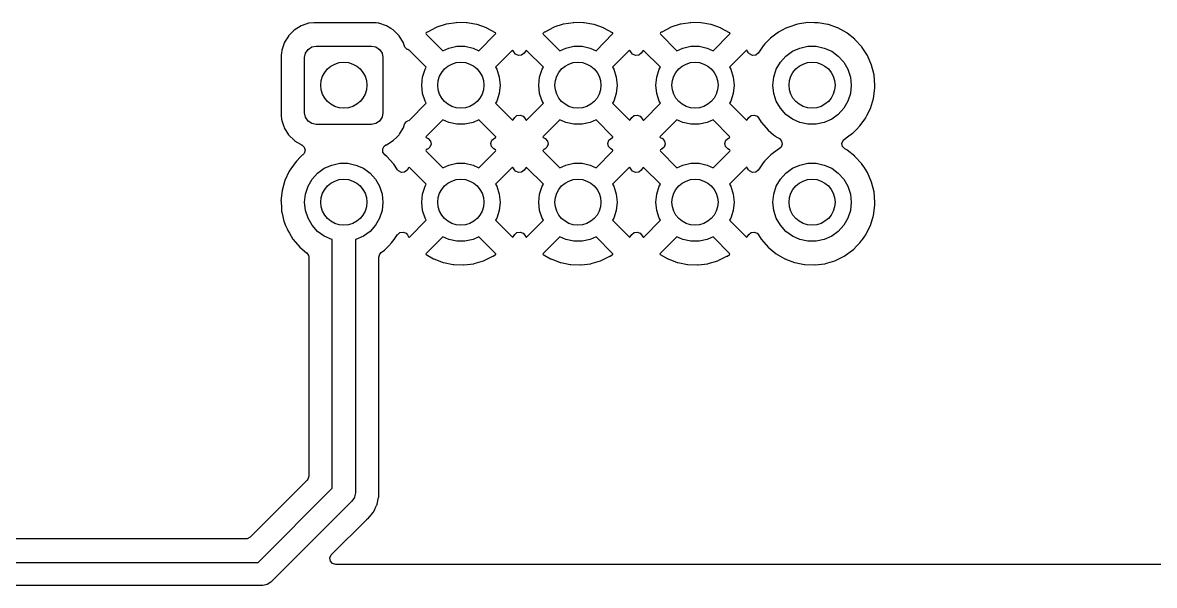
# Model space of a CAD drawing. Extents: x 63 to 234, y -148 to -41.
# Drawn here: x 170.71 to 195.26, y -148.03 to -135.81 of the extents above; entities that cross this region are included whole.
import ezdxf

# ---------------------------------------------------------------- set-up
doc = ezdxf.new("R2010")
doc.units = 0
doc.layers.add('BLACK', color=7, linetype='CONTINUOUS')

msp = doc.modelspace()

# ---------------------------------------------------------------- linework, layer by layer
at = {"layer": 'BLACK', "linetype": 'CONTINUOUS'}
for p, q in [((176.542, -136.032), (176.478, -136.096)), ((176.597, -135.976), (176.542, -136.032)), ((176.603, -135.971), (176.597, -135.976)), ((176.753, -135.878), (176.603, -135.971)), ((176.852, -135.845), (176.753, -135.878)), ((176.914, -135.824), (176.852, -135.845)), ((176.921, -135.822), (176.914, -135.824)), ((176.914, -135.824), (176.914, -135.824)), ((176.928, -135.821), (176.921, -135.822)), ((177.023, -135.811), (176.928, -135.821)), ((176.928, -135.821), (176.928, -135.821)), ((177.027, -135.811), (177.023, -135.811)), ((177.023, -135.811), (177.023, -135.811)), ((178.327, -135.811), (177.027, -135.811)), ((178.382, -135.817), (178.327, -135.811)), ((178.425, -135.821), (178.382, -135.817)), ((178.432, -135.822), (178.425, -135.821)), ((178.425, -135.821), (178.425, -135.821)), ((178.438, -135.824), (178.432, -135.822)), ((178.439, -135.824), (178.438, -135.824)), ((178.438, -135.824), (178.438, -135.824)), ((178.6, -135.877), (178.439, -135.824)), ((178.606, -135.881), (178.6, -135.877)), ((178.695, -135.936), (178.606, -135.881)), ((178.606, -135.881), (178.606, -135.881)), ((178.75, -135.97), (178.695, -135.936)), ((178.826, -136.046), (178.75, -135.97)), ((179.467, -136.035), (179.458, -136.046)), ((179.487, -136.02), (179.467, -136.035)), ((179.495, -136.014), (179.487, -136.02)), ((179.684, -135.916), (179.495, -136.014)), ((179.694, -135.912), (179.684, -135.916)), ((179.896, -135.846), (179.694, -135.912)), ((179.906, -135.843), (179.896, -135.846)), ((180.117, -135.811), (179.906, -135.843)), ((180.127, -135.81), (180.117, -135.811)), ((180.34, -135.813), (180.127, -135.81)), ((180.35, -135.814), (180.34, -135.813)), ((180.56, -135.851), (180.35, -135.814)), ((180.57, -135.854), (180.56, -135.851)), ((180.771, -135.925), (180.57, -135.854)), ((180.78, -135.929), (180.771, -135.925)), ((180.967, -136.032), (180.78, -135.929)), ((180.971, -136.035), (180.967, -136.032)), ((180.977, -136.044), (180.971, -136.035)), ((182.007, -136.035), (181.998, -136.046)), ((182.027, -136.02), (182.007, -136.035)), ((182.035, -136.014), (182.027, -136.02)), ((182.224, -135.916), (182.035, -136.014)), ((182.234, -135.912), (182.224, -135.916)), ((182.436, -135.846), (182.234, -135.912)), ((182.446, -135.843), (182.436, -135.846)), ((182.657, -135.811), (182.446, -135.843)), ((182.667, -135.81), (182.657, -135.811)), ((182.88, -135.813), (182.667, -135.81)), ((182.89, -135.814), (182.88, -135.813)), ((183.1, -135.851), (182.89, -135.814)), ((183.11, -135.854), (183.1, -135.851)), ((183.311, -135.925), (183.11, -135.854)), ((183.32, -135.929), (183.311, -135.925)), ((183.507, -136.032), (183.32, -135.929)), ((183.511, -136.035), (183.507, -136.032)), ((183.517, -136.044), (183.511, -136.035)), ((184.547, -136.035), (184.538, -136.046)), ((184.567, -136.02), (184.547, -136.035)), ((184.575, -136.014), (184.567, -136.02)), ((184.764, -135.916), (184.575, -136.014)), ((184.774, -135.912), (184.764, -135.916)), ((184.976, -135.846), (184.774, -135.912)), ((184.986, -135.843), (184.976, -135.846)), ((185.197, -135.811), (184.986, -135.843)), ((185.207, -135.81), (185.197, -135.811)), ((185.42, -135.813), (185.207, -135.81)), ((185.43, -135.814), (185.42, -135.813)), ((185.64, -135.851), (185.43, -135.814)), ((185.65, -135.854), (185.64, -135.851)), ((185.851, -135.925), (185.65, -135.854)), ((185.86, -135.929), (185.851, -135.925)), ((186.047, -136.032), (185.86, -135.929)), ((186.051, -136.035), (186.047, -136.032)), ((186.057, -136.044), (186.051, -136.035)), ((187.106, -136.019), (186.994, -136.103)), ((187.111, -136.016), (187.106, -136.019)), ((187.106, -136.019), (187.106, -136.019)), ((187.189, -135.975), (187.111, -136.016)), ((187.269, -135.933), (187.189, -135.975)), ((187.309, -135.913), (187.269, -135.933)), ((187.521, -135.843), (187.309, -135.913)), ((187.742, -135.81), (187.521, -135.843)), ((187.747, -135.81), (187.742, -135.81)), ((187.891, -135.811), (187.747, -135.81)), ((187.747, -135.81), (187.747, -135.81)), ((187.965, -135.812), (187.891, -135.811)), ((187.97, -135.813), (187.965, -135.812)), ((188.18, -135.851), (187.97, -135.813)), ((187.97, -135.813), (187.97, -135.813)), ((188.185, -135.852), (188.18, -135.851)), ((188.18, -135.851), (188.18, -135.851)), ((188.19, -135.853), (188.185, -135.852)), ((188.391, -135.924), (188.19, -135.853)), ((188.19, -135.853), (188.19, -135.853)), ((188.396, -135.926), (188.391, -135.924)), ((188.391, -135.924), (188.391, -135.924)), ((188.591, -136.034), (188.396, -135.926)), ((188.595, -136.037), (188.591, -136.034)), ((176.383, -136.254), (176.332, -136.407)), ((176.385, -136.247), (176.383, -136.254)), ((176.408, -136.209), (176.385, -136.247)), ((176.474, -136.102), (176.408, -136.209)), ((176.478, -136.096), (176.474, -136.102)), ((176.474, -136.102), (176.474, -136.102)), ((178.875, -136.095), (178.826, -136.046)), ((178.969, -136.246), (178.875, -136.095)), ((178.971, -136.253), (178.969, -136.246)), ((178.994, -136.323), (178.971, -136.253)), ((178.971, -136.253), (178.971, -136.253)), ((179.458, -136.046), (179.465, -136.058)), ((179.465, -136.058), (179.825, -136.419)), ((180.609, -136.419), (180.97, -136.057)), ((180.97, -136.057), (180.976, -136.046)), ((180.976, -136.046), (180.977, -136.044)), ((181.998, -136.046), (182.005, -136.058)), ((182.005, -136.058), (182.365, -136.419)), ((183.149, -136.419), (183.51, -136.057)), ((183.51, -136.057), (183.516, -136.046)), ((183.516, -136.046), (183.517, -136.044)), ((184.538, -136.046), (184.545, -136.058)), ((184.545, -136.058), (184.905, -136.419)), ((185.689, -136.419), (186.05, -136.057)), ((186.05, -136.057), (186.057, -136.044)), ((186.815, -136.273), (186.778, -136.312)), ((186.916, -136.167), (186.815, -136.273)), ((186.932, -136.15), (186.916, -136.167)), ((186.994, -136.103), (186.932, -136.15)), ((188.763, -136.169), (188.595, -136.037)), ((188.595, -136.037), (188.595, -136.037)), ((188.767, -136.173), (188.763, -136.169)), ((188.763, -136.169), (188.763, -136.169)), ((188.917, -136.338), (188.767, -136.173)), ((176.324, -136.465), (176.319, -136.519)), ((176.319, -136.519), (176.319, -137.82)), ((176.329, -136.421), (176.324, -136.465)), ((176.332, -136.407), (176.329, -136.415)), ((176.329, -136.415), (176.329, -136.421)), ((176.329, -136.421), (176.329, -136.421)), ((176.827, -136.57), (176.846, -136.474)), ((176.846, -136.474), (176.9, -136.393)), ((176.9, -136.393), (176.981, -136.339)), ((176.981, -136.339), (177.077, -136.32)), ((177.077, -136.32), (178.277, -136.32)), ((178.277, -136.32), (178.373, -136.339)), ((178.373, -136.339), (178.454, -136.393)), ((178.454, -136.393), (178.508, -136.474)), ((178.508, -136.474), (178.527, -136.57)), ((179.003, -136.344), (178.994, -136.323)), ((179.054, -136.394), (179.003, -136.344)), ((179.067, -136.397), (179.054, -136.394)), ((179.107, -136.419), (179.067, -136.397)), ((179.467, -136.778), (179.107, -136.419)), ((179.825, -136.419), (179.954, -136.361)), ((179.954, -136.361), (180.128, -136.324)), ((180.128, -136.324), (180.306, -136.324)), ((180.306, -136.324), (180.48, -136.361)), ((180.48, -136.361), (180.609, -136.419)), ((181.33, -136.416), (180.967, -136.778)), ((181.339, -136.411), (181.33, -136.416)), ((181.35, -136.421), (181.339, -136.411)), ((181.38, -136.467), (181.35, -136.421)), ((181.401, -136.492), (181.38, -136.467)), ((181.465, -136.523), (181.401, -136.492)), ((181.535, -136.515), (181.465, -136.523)), ((181.59, -136.47), (181.535, -136.515)), ((181.623, -136.422), (181.59, -136.47)), ((181.635, -136.412), (181.623, -136.422)), ((181.647, -136.419), (181.635, -136.412)), ((182.007, -136.778), (181.647, -136.419)), ((182.365, -136.419), (182.494, -136.361)), ((182.494, -136.361), (182.668, -136.324)), ((182.668, -136.324), (182.846, -136.324)), ((182.846, -136.324), (183.02, -136.361)), ((183.02, -136.361), (183.149, -136.419)), ((183.87, -136.416), (183.507, -136.778)), ((183.879, -136.411), (183.87, -136.416)), ((183.89, -136.421), (183.879, -136.411)), ((183.92, -136.467), (183.89, -136.421)), ((183.941, -136.492), (183.92, -136.467)), ((184.005, -136.523), (183.941, -136.492)), ((184.075, -136.515), (184.005, -136.523)), ((184.13, -136.47), (184.075, -136.515)), ((184.163, -136.422), (184.13, -136.47)), ((184.175, -136.412), (184.163, -136.422)), ((184.187, -136.419), (184.175, -136.412)), ((184.547, -136.778), (184.187, -136.419)), ((184.905, -136.419), (185.034, -136.361)), ((185.034, -136.361), (185.208, -136.324)), ((185.208, -136.324), (185.386, -136.324)), ((185.386, -136.324), (185.56, -136.361)), ((185.56, -136.361), (185.689, -136.419)), ((186.41, -136.416), (186.047, -136.778)), ((186.419, -136.411), (186.41, -136.416)), ((186.43, -136.421), (186.419, -136.411)), ((186.46, -136.467), (186.43, -136.421)), ((186.481, -136.491), (186.46, -136.467)), ((186.544, -136.523), (186.481, -136.491)), ((186.615, -136.515), (186.544, -136.523)), ((186.67, -136.47), (186.615, -136.515)), ((186.705, -136.419), (186.67, -136.47)), ((186.778, -136.312), (186.705, -136.419)), ((187.268, -136.538), (187.412, -136.433)), ((187.412, -136.433), (187.574, -136.361)), ((187.574, -136.361), (187.748, -136.324)), ((187.748, -136.324), (187.926, -136.324)), ((187.926, -136.324), (188.1, -136.361)), ((188.1, -136.361), (188.262, -136.433)), ((188.262, -136.433), (188.406, -136.538)), ((188.92, -136.342), (188.917, -136.338)), ((188.924, -136.348), (188.92, -136.342)), ((188.92, -136.342), (188.92, -136.342)), ((189.038, -136.525), (188.924, -136.348)), ((189.127, -136.73), (189.038, -136.525)), ((176.827, -137.769), (176.827, -136.57)), ((178.527, -136.57), (178.527, -137.769)), ((187.06, -136.824), (187.149, -136.67)), ((187.149, -136.67), (187.268, -136.538)), ((188.406, -136.538), (188.525, -136.67)), ((188.525, -136.67), (188.614, -136.824)), ((189.182, -136.947), (189.127, -136.73)), ((179.367, -137.169), (179.386, -136.993)), ((179.386, -136.993), (179.44, -136.824)), ((179.44, -136.824), (179.467, -136.778)), ((180.967, -136.778), (180.994, -136.824)), ((180.994, -136.824), (181.048, -136.993)), ((181.048, -136.993), (181.067, -137.169)), ((181.907, -137.169), (181.926, -136.993)), ((181.926, -136.993), (181.98, -136.824)), ((181.98, -136.824), (182.007, -136.778)), ((183.507, -136.778), (183.534, -136.824)), ((183.534, -136.824), (183.588, -136.993)), ((183.588, -136.993), (183.607, -137.169)), ((184.447, -137.169), (184.466, -136.993)), ((184.466, -136.993), (184.52, -136.824)), ((184.52, -136.824), (184.547, -136.778)), ((186.047, -136.778), (186.074, -136.824)), ((186.074, -136.824), (186.128, -136.993)), ((186.128, -136.993), (186.147, -137.169)), ((186.987, -137.169), (187.006, -136.993)), ((187.006, -136.993), (187.06, -136.824)), ((188.614, -136.824), (188.668, -136.993)), ((188.668, -136.993), (188.687, -137.169)), ((189.2, -137.169), (189.182, -136.947)), ((179.386, -137.346), (179.367, -137.169)), ((181.067, -137.169), (181.048, -137.346)), ((181.926, -137.346), (181.907, -137.169)), ((183.607, -137.169), (183.588, -137.346)), ((184.466, -137.346), (184.447, -137.169)), ((186.147, -137.169), (186.128, -137.346)), ((187.006, -137.346), (186.987, -137.169)), ((188.687, -137.169), (188.668, -137.346)), ((189.169, -137.458), (189.199, -137.236)), ((189.199, -137.236), (189.2, -137.169)), ((179.44, -137.515), (179.386, -137.346)), ((181.048, -137.346), (180.994, -137.515)), ((181.98, -137.515), (181.926, -137.346)), ((183.588, -137.346), (183.534, -137.515)), ((184.52, -137.515), (184.466, -137.346)), ((186.128, -137.346), (186.074, -137.515)), ((187.06, -137.515), (187.006, -137.346)), ((188.668, -137.346), (188.614, -137.515)), ((189.104, -137.671), (189.169, -137.458)), ((179.103, -137.925), (179.467, -137.561)), ((179.467, -137.561), (179.44, -137.515)), ((180.994, -137.515), (180.967, -137.561)), ((180.967, -137.561), (181.327, -137.921)), ((181.643, -137.925), (182.007, -137.561)), ((182.007, -137.561), (181.98, -137.515)), ((183.534, -137.515), (183.507, -137.561)), ((183.507, -137.561), (183.867, -137.921)), ((184.183, -137.925), (184.547, -137.561)), ((184.547, -137.561), (184.52, -137.515)), ((186.074, -137.515), (186.047, -137.561)), ((186.047, -137.561), (186.407, -137.921)), ((187.149, -137.669), (187.06, -137.515)), ((187.268, -137.801), (187.149, -137.669)), ((188.525, -137.669), (188.406, -137.801)), ((188.614, -137.515), (188.525, -137.669)), ((189.027, -137.829), (189.102, -137.676)), ((189.102, -137.676), (189.104, -137.671)), ((189.102, -137.676), (189.102, -137.676)), ((176.319, -137.82), (176.319, -137.823)), ((176.319, -137.823), (176.319, -137.823)), ((176.319, -137.823), (176.328, -137.912)), ((176.328, -137.912), (176.329, -137.926)), ((176.329, -137.926), (176.332, -137.932)), ((176.332, -137.932), (176.332, -137.932)), ((176.332, -137.932), (176.376, -138.064)), ((176.846, -137.865), (176.827, -137.769)), ((176.9, -137.946), (176.846, -137.865)), ((176.981, -138), (176.9, -137.946)), ((178.454, -137.946), (178.373, -138)), ((178.508, -137.865), (178.454, -137.946)), ((178.527, -137.769), (178.508, -137.865)), ((178.994, -138.017), (179.034, -137.959)), ((179.034, -137.959), (179.064, -137.941)), ((179.064, -137.941), (179.103, -137.925)), ((179.825, -137.92), (179.464, -138.282)), ((179.954, -137.978), (179.825, -137.92)), ((180.128, -138.015), (179.954, -137.978)), ((180.48, -137.978), (180.306, -138.015)), ((180.609, -137.92), (180.48, -137.978)), ((180.968, -138.279), (180.609, -137.92)), ((181.327, -137.921), (181.339, -137.927)), ((181.339, -137.927), (181.351, -137.918)), ((181.351, -137.918), (181.385, -137.871)), ((181.385, -137.871), (181.386, -137.872)), ((181.386, -137.872), (181.434, -137.828)), ((181.434, -137.828), (181.504, -137.816)), ((181.504, -137.816), (181.569, -137.844)), ((181.569, -137.844), (181.597, -137.876)), ((181.597, -137.876), (181.623, -137.919)), ((181.623, -137.919), (181.634, -137.928)), ((181.634, -137.928), (181.643, -137.925)), ((182.365, -137.92), (182.004, -138.282)), ((182.494, -137.978), (182.365, -137.92)), ((182.668, -138.015), (182.494, -137.978)), ((183.02, -137.978), (182.846, -138.015)), ((183.149, -137.92), (183.02, -137.978)), ((183.508, -138.279), (183.149, -137.92)), ((183.867, -137.921), (183.879, -137.927)), ((183.879, -137.927), (183.891, -137.918)), ((183.891, -137.918), (183.925, -137.871)), ((183.925, -137.871), (183.926, -137.872)), ((183.926, -137.872), (183.974, -137.828)), ((183.974, -137.828), (184.044, -137.816)), ((184.044, -137.816), (184.109, -137.844)), ((184.109, -137.844), (184.137, -137.876)), ((184.137, -137.876), (184.163, -137.919)), ((184.163, -137.919), (184.174, -137.928)), ((184.174, -137.928), (184.183, -137.925)), ((184.905, -137.92), (184.544, -138.282)), ((185.034, -137.978), (184.905, -137.92)), ((185.208, -138.015), (185.034, -137.978)), ((185.56, -137.978), (185.386, -138.015)), ((185.689, -137.92), (185.56, -137.978)), ((186.048, -138.279), (185.689, -137.92)), ((186.407, -137.921), (186.419, -137.927)), ((186.419, -137.927), (186.431, -137.918)), ((186.431, -137.918), (186.465, -137.871)), ((186.465, -137.871), (186.466, -137.872)), ((186.466, -137.872), (186.513, -137.829)), ((186.513, -137.829), (186.583, -137.817)), ((186.583, -137.817), (186.649, -137.844)), ((186.649, -137.844), (186.677, -137.876)), ((186.677, -137.876), (186.734, -137.97)), ((186.734, -137.97), (186.734, -137.97)), ((186.734, -137.97), (186.737, -137.975)), ((186.737, -137.975), (186.883, -138.143)), ((187.412, -137.906), (187.268, -137.801)), ((187.574, -137.978), (187.412, -137.906)), ((187.748, -138.015), (187.574, -137.978)), ((188.1, -137.978), (187.926, -138.015)), ((188.262, -137.906), (188.1, -137.978)), ((188.406, -137.801), (188.262, -137.906)), ((188.905, -138.011), (189.002, -137.876)), ((189.002, -137.876), (189.005, -137.872)), ((189.005, -137.872), (189.027, -137.829)), ((176.376, -138.064), (176.385, -138.093)), ((176.385, -138.093), (176.479, -138.244)), ((176.479, -138.244), (176.604, -138.369)), ((177.077, -138.019), (176.981, -138)), ((178.277, -138.019), (177.077, -138.019)), ((178.373, -138), (178.277, -138.019)), ((178.825, -138.294), (178.876, -138.243)), ((178.876, -138.243), (178.882, -138.234)), ((178.882, -138.234), (178.965, -138.098)), ((178.965, -138.098), (178.969, -138.092)), ((178.965, -138.098), (178.965, -138.098)), ((178.969, -138.092), (178.994, -138.017)), ((180.306, -138.015), (180.128, -138.015)), ((182.846, -138.015), (182.668, -138.015)), ((185.386, -138.015), (185.208, -138.015)), ((186.883, -138.143), (187.003, -138.243)), ((187.003, -138.243), (187.041, -138.275)), ((187.926, -138.015), (187.748, -138.015)), ((188.605, -138.291), (188.717, -138.211)), ((188.717, -138.211), (188.721, -138.207)), ((188.721, -138.207), (188.798, -138.13)), ((188.798, -138.13), (188.875, -138.053)), ((188.875, -138.053), (188.905, -138.011)), ((176.604, -138.369), (176.61, -138.373)), ((176.61, -138.373), (176.61, -138.373)), ((176.61, -138.373), (176.736, -138.45)), ((176.736, -138.45), (176.754, -138.462)), ((176.754, -138.462), (176.761, -138.464)), ((176.761, -138.464), (176.763, -138.465)), ((176.763, -138.465), (176.817, -138.512)), ((178.52, -138.55), (178.555, -138.489)), ((178.555, -138.489), (178.589, -138.466)), ((178.589, -138.466), (178.594, -138.463)), ((178.594, -138.463), (178.601, -138.461)), ((178.601, -138.461), (178.751, -138.368)), ((178.751, -138.368), (178.825, -138.294)), ((179.464, -138.282), (179.457, -138.294)), ((179.457, -138.294), (179.462, -138.301)), ((179.462, -138.301), (179.509, -138.329)), ((179.509, -138.329), (179.558, -138.381)), ((179.571, -138.45), (179.545, -138.516)), ((179.558, -138.381), (179.571, -138.45)), ((180.864, -138.431), (180.889, -138.365)), ((180.879, -138.501), (180.864, -138.431)), ((180.889, -138.365), (180.917, -138.338)), ((180.917, -138.338), (180.966, -138.303)), ((180.966, -138.303), (180.973, -138.294)), ((180.975, -138.293), (180.968, -138.279)), ((180.973, -138.294), (180.975, -138.293)), ((182.004, -138.282), (181.997, -138.294)), ((181.997, -138.294), (182.002, -138.301)), ((182.002, -138.301), (182.049, -138.329)), ((182.049, -138.329), (182.098, -138.381)), ((182.111, -138.45), (182.085, -138.516)), ((182.098, -138.381), (182.111, -138.45)), ((183.404, -138.431), (183.429, -138.365)), ((183.419, -138.501), (183.404, -138.431)), ((183.429, -138.365), (183.457, -138.338)), ((183.457, -138.338), (183.506, -138.303)), ((183.506, -138.303), (183.513, -138.294)), ((183.515, -138.293), (183.508, -138.279)), ((183.513, -138.294), (183.515, -138.293)), ((184.544, -138.282), (184.537, -138.294)), ((184.537, -138.294), (184.542, -138.301)), ((184.542, -138.301), (184.589, -138.329)), ((184.589, -138.329), (184.638, -138.381)), ((184.651, -138.45), (184.625, -138.516)), ((184.638, -138.381), (184.651, -138.45)), ((185.944, -138.431), (185.969, -138.365)), ((185.959, -138.501), (185.944, -138.431)), ((185.969, -138.365), (185.997, -138.338)), ((185.997, -138.338), (186.046, -138.303)), ((186.046, -138.303), (186.055, -138.293)), ((186.055, -138.293), (186.048, -138.279)), ((187.041, -138.275), (187.055, -138.286)), ((187.055, -138.286), (187.069, -138.294)), ((187.069, -138.294), (187.128, -138.329)), ((187.128, -138.329), (187.177, -138.381)), ((187.19, -138.45), (187.164, -138.516)), ((187.177, -138.381), (187.19, -138.45)), ((188.485, -138.431), (188.508, -138.371)), ((188.5, -138.501), (188.485, -138.431)), ((188.508, -138.371), (188.51, -138.365)), ((188.51, -138.365), (188.538, -138.338)), ((188.538, -138.338), (188.605, -138.291)), ((176.739, -138.724), (176.647, -138.821)), ((176.772, -138.69), (176.739, -138.724)), ((176.786, -138.68), (176.772, -138.69)), ((176.815, -138.648), (176.786, -138.68)), ((176.836, -138.58), (176.815, -138.648)), ((176.817, -138.512), (176.836, -138.58)), ((178.523, -138.621), (178.52, -138.55)), ((178.564, -138.679), (178.523, -138.621)), ((178.607, -138.713), (178.564, -138.679)), ((178.757, -138.878), (178.607, -138.713)), ((179.467, -138.575), (179.458, -138.586)), ((179.458, -138.586), (179.465, -138.598)), ((179.465, -138.598), (179.825, -138.959)), ((179.487, -138.56), (179.467, -138.575)), ((179.495, -138.554), (179.487, -138.56)), ((179.504, -138.55), (179.495, -138.554)), ((179.545, -138.516), (179.504, -138.55)), ((180.609, -138.959), (180.97, -138.597)), ((180.929, -138.551), (180.879, -138.501)), ((180.967, -138.572), (180.929, -138.551)), ((180.971, -138.575), (180.967, -138.572)), ((180.97, -138.597), (180.977, -138.584)), ((180.977, -138.584), (180.971, -138.575)), ((182.007, -138.575), (181.998, -138.586)), ((181.998, -138.586), (182.005, -138.598)), ((182.005, -138.598), (182.365, -138.959)), ((182.027, -138.56), (182.007, -138.575)), ((182.035, -138.554), (182.027, -138.56)), ((182.044, -138.55), (182.035, -138.554)), ((182.085, -138.516), (182.044, -138.55)), ((183.149, -138.959), (183.51, -138.597)), ((183.469, -138.551), (183.419, -138.501)), ((183.507, -138.572), (183.469, -138.551)), ((183.511, -138.575), (183.507, -138.572)), ((183.51, -138.597), (183.517, -138.584)), ((183.517, -138.584), (183.511, -138.575)), ((184.547, -138.575), (184.538, -138.586)), ((184.538, -138.586), (184.545, -138.598)), ((184.545, -138.598), (184.905, -138.959)), ((184.567, -138.56), (184.547, -138.575)), ((184.575, -138.554), (184.567, -138.56)), ((184.584, -138.55), (184.575, -138.554)), ((184.625, -138.516), (184.584, -138.55)), ((185.689, -138.959), (186.05, -138.597)), ((186.009, -138.551), (185.959, -138.501)), ((186.047, -138.572), (186.009, -138.551)), ((186.051, -138.575), (186.047, -138.572)), ((186.05, -138.597), (186.057, -138.584)), ((186.057, -138.584), (186.051, -138.575)), ((186.899, -138.724), (186.807, -138.821)), ((186.932, -138.69), (186.899, -138.724)), ((186.945, -138.68), (186.932, -138.69)), ((187.106, -138.559), (186.945, -138.68)), ((187.111, -138.556), (187.106, -138.559)), ((187.106, -138.559), (187.106, -138.559)), ((187.123, -138.55), (187.111, -138.556)), ((187.164, -138.516), (187.123, -138.55)), ((188.55, -138.551), (188.5, -138.501)), ((188.591, -138.574), (188.55, -138.551)), ((188.595, -138.577), (188.591, -138.574)), ((188.763, -138.709), (188.595, -138.577)), ((188.595, -138.577), (188.595, -138.577)), ((188.767, -138.713), (188.763, -138.709)), ((188.763, -138.709), (188.763, -138.709)), ((188.917, -138.878), (188.767, -138.713)), ((176.618, -138.852), (176.492, -139.036)), ((176.647, -138.821), (176.618, -138.852)), ((177.108, -139.078), (177.252, -138.973)), ((177.252, -138.973), (177.414, -138.901)), ((177.414, -138.901), (177.588, -138.864)), ((177.588, -138.864), (177.766, -138.864)), ((177.766, -138.864), (177.94, -138.901)), ((177.94, -138.901), (178.102, -138.973)), ((178.102, -138.973), (178.246, -139.078)), ((178.76, -138.882), (178.757, -138.878)), ((178.841, -139.007), (178.76, -138.882)), ((178.76, -138.882), (178.76, -138.882)), ((179.083, -138.962), (179.05, -139.01)), ((179.095, -138.952), (179.083, -138.962)), ((179.107, -138.959), (179.095, -138.952)), ((179.467, -139.318), (179.107, -138.959)), ((179.825, -138.959), (179.954, -138.901)), ((179.954, -138.901), (180.128, -138.864)), ((180.128, -138.864), (180.306, -138.864)), ((180.306, -138.864), (180.48, -138.901)), ((180.48, -138.901), (180.609, -138.959)), ((181.33, -138.956), (180.967, -139.318)), ((181.339, -138.951), (181.33, -138.956)), ((181.35, -138.961), (181.339, -138.951)), ((181.38, -139.007), (181.35, -138.961)), ((181.623, -138.962), (181.59, -139.01)), ((181.635, -138.952), (181.623, -138.962)), ((181.647, -138.959), (181.635, -138.952)), ((182.007, -139.318), (181.647, -138.959)), ((182.365, -138.959), (182.494, -138.901)), ((182.494, -138.901), (182.668, -138.864)), ((182.668, -138.864), (182.846, -138.864)), ((182.846, -138.864), (183.02, -138.901)), ((183.02, -138.901), (183.149, -138.959)), ((183.87, -138.956), (183.507, -139.318)), ((183.879, -138.951), (183.87, -138.956)), ((183.89, -138.961), (183.879, -138.951)), ((183.92, -139.007), (183.89, -138.961)), ((184.163, -138.962), (184.13, -139.01)), ((184.175, -138.952), (184.163, -138.962)), ((184.187, -138.959), (184.175, -138.952)), ((184.547, -139.318), (184.187, -138.959)), ((184.905, -138.959), (185.034, -138.901)), ((185.034, -138.901), (185.208, -138.864)), ((185.208, -138.864), (185.386, -138.864)), ((185.386, -138.864), (185.56, -138.901)), ((185.56, -138.901), (185.689, -138.959)), ((186.41, -138.956), (186.047, -139.318)), ((186.419, -138.951), (186.41, -138.956)), ((186.43, -138.961), (186.419, -138.951)), ((186.46, -139.007), (186.43, -138.961)), ((186.705, -138.959), (186.67, -139.01)), ((186.778, -138.852), (186.705, -138.959)), ((186.807, -138.821), (186.778, -138.852)), ((187.268, -139.078), (187.412, -138.973)), ((187.412, -138.973), (187.574, -138.901)), ((187.574, -138.901), (187.748, -138.864)), ((187.748, -138.864), (187.926, -138.864)), ((187.926, -138.864), (188.1, -138.901)), ((188.1, -138.901), (188.262, -138.973)), ((188.262, -138.973), (188.406, -139.078)), ((188.92, -138.882), (188.917, -138.878)), ((188.965, -138.951), (188.92, -138.882)), ((188.92, -138.882), (188.92, -138.882)), ((189.038, -139.065), (188.965, -138.951)), ((176.492, -139.036), (176.398, -139.239)), ((176.9, -139.364), (176.989, -139.21)), ((176.989, -139.21), (177.108, -139.078)), ((178.246, -139.078), (178.365, -139.21)), ((178.365, -139.21), (178.454, -139.364)), ((178.861, -139.031), (178.841, -139.007)), ((178.925, -139.063), (178.861, -139.031)), ((178.996, -139.055), (178.925, -139.063)), ((179.05, -139.01), (178.996, -139.055)), ((181.401, -139.032), (181.38, -139.007)), ((181.465, -139.063), (181.401, -139.032)), ((181.535, -139.055), (181.465, -139.063)), ((181.59, -139.01), (181.535, -139.055)), ((183.941, -139.032), (183.92, -139.007)), ((184.005, -139.063), (183.941, -139.032)), ((184.075, -139.055), (184.005, -139.063)), ((184.13, -139.01), (184.075, -139.055)), ((186.481, -139.031), (186.46, -139.007)), ((186.544, -139.063), (186.481, -139.031)), ((186.615, -139.055), (186.544, -139.063)), ((186.67, -139.01), (186.615, -139.055)), ((187.06, -139.364), (187.149, -139.21)), ((187.149, -139.21), (187.268, -139.078)), ((188.406, -139.078), (188.525, -139.21)), ((188.525, -139.21), (188.614, -139.364)), ((189.127, -139.27), (189.038, -139.065)), ((176.338, -139.454), (176.314, -139.676)), ((176.398, -139.239), (176.338, -139.454)), ((176.846, -139.533), (176.9, -139.364)), ((178.454, -139.364), (178.508, -139.533)), ((179.386, -139.533), (179.44, -139.364)), ((179.44, -139.364), (179.467, -139.318)), ((180.967, -139.318), (180.994, -139.364)), ((180.994, -139.364), (181.048, -139.533)), ((181.926, -139.533), (181.98, -139.364)), ((181.98, -139.364), (182.007, -139.318)), ((183.507, -139.318), (183.534, -139.364)), ((183.534, -139.364), (183.588, -139.533)), ((184.466, -139.533), (184.52, -139.364)), ((184.52, -139.364), (184.547, -139.318)), ((186.047, -139.318), (186.074, -139.364)), ((186.074, -139.364), (186.128, -139.533)), ((187.006, -139.533), (187.06, -139.364)), ((188.614, -139.364), (188.668, -139.533)), ((189.182, -139.487), (189.127, -139.27)), ((176.314, -139.676), (176.315, -139.681)), ((176.315, -139.681), (176.315, -139.681)), ((176.315, -139.681), (176.324, -139.843)), ((176.827, -139.709), (176.846, -139.533)), ((176.846, -139.886), (176.827, -139.709)), ((178.508, -139.533), (178.527, -139.709)), ((178.527, -139.709), (178.508, -139.886)), ((179.367, -139.709), (179.386, -139.533)), ((179.386, -139.886), (179.367, -139.709)), ((181.048, -139.533), (181.067, -139.709)), ((181.067, -139.709), (181.048, -139.886)), ((181.907, -139.709), (181.926, -139.533)), ((181.926, -139.886), (181.907, -139.709)), ((183.588, -139.533), (183.607, -139.709)), ((183.607, -139.709), (183.588, -139.886)), ((184.447, -139.709), (184.466, -139.533)), ((184.466, -139.886), (184.447, -139.709)), ((186.128, -139.533), (186.147, -139.709)), ((186.147, -139.709), (186.128, -139.886)), ((186.987, -139.709), (187.006, -139.533)), ((187.006, -139.886), (186.987, -139.709)), ((188.668, -139.533), (188.687, -139.709)), ((188.687, -139.709), (188.668, -139.886)), ((189.2, -139.709), (189.182, -139.487)), ((189.199, -139.776), (189.2, -139.709)), ((176.324, -139.843), (176.327, -139.899)), ((176.327, -139.899), (176.328, -139.904)), ((176.328, -139.904), (176.328, -139.904)), ((176.328, -139.904), (176.34, -139.955)), ((176.34, -139.955), (176.376, -140.117)), ((176.9, -140.055), (176.846, -139.886)), ((178.508, -139.886), (178.454, -140.055)), ((179.44, -140.055), (179.386, -139.886)), ((181.048, -139.886), (180.994, -140.055)), ((181.98, -140.055), (181.926, -139.886)), ((183.588, -139.886), (183.534, -140.055)), ((184.52, -140.055), (184.466, -139.886)), ((186.128, -139.886), (186.074, -140.055)), ((187.06, -140.055), (187.006, -139.886)), ((188.668, -139.886), (188.614, -140.055)), ((189.169, -139.998), (189.199, -139.776)), ((176.376, -140.117), (176.414, -140.211)), ((176.989, -140.209), (176.9, -140.055)), ((177.108, -140.341), (176.989, -140.209)), ((178.365, -140.209), (178.246, -140.341)), ((178.454, -140.055), (178.365, -140.209)), ((179.103, -140.465), (179.467, -140.101)), ((179.467, -140.101), (179.44, -140.055)), ((180.994, -140.055), (180.967, -140.101)), ((180.967, -140.101), (181.327, -140.461)), ((181.643, -140.465), (182.007, -140.101)), ((182.007, -140.101), (181.98, -140.055)), ((183.534, -140.055), (183.507, -140.101)), ((183.507, -140.101), (183.867, -140.461)), ((184.183, -140.465), (184.547, -140.101)), ((184.547, -140.101), (184.52, -140.055)), ((186.074, -140.055), (186.047, -140.101)), ((186.047, -140.101), (186.407, -140.461)), ((187.149, -140.209), (187.06, -140.055)), ((187.268, -140.341), (187.149, -140.209)), ((188.525, -140.209), (188.406, -140.341)), ((188.614, -140.055), (188.525, -140.209)), ((189.104, -140.211), (189.163, -140.019)), ((189.163, -140.019), (189.168, -140.003)), ((189.168, -140.003), (189.169, -139.998)), ((189.168, -140.003), (189.168, -140.003)), ((176.414, -140.211), (176.446, -140.29)), ((176.446, -140.29), (176.46, -140.324)), ((176.46, -140.324), (176.497, -140.384)), ((176.497, -140.384), (176.574, -140.51)), ((177.252, -140.446), (177.108, -140.341)), ((177.414, -140.518), (177.252, -140.446)), ((178.102, -140.446), (177.94, -140.518)), ((178.246, -140.341), (178.102, -140.446)), ((178.768, -140.52), (178.845, -140.412)), ((178.845, -140.412), (178.847, -140.412)), ((178.847, -140.412), (178.894, -140.369)), ((178.894, -140.369), (178.964, -140.357)), ((178.964, -140.357), (179.029, -140.384)), ((179.029, -140.384), (179.057, -140.416)), ((179.057, -140.416), (179.083, -140.459)), ((181.351, -140.458), (181.385, -140.411)), ((181.385, -140.411), (181.386, -140.412)), ((181.386, -140.412), (181.434, -140.368)), ((181.434, -140.368), (181.504, -140.356)), ((181.504, -140.356), (181.569, -140.384)), ((181.569, -140.384), (181.597, -140.416)), ((181.597, -140.416), (181.623, -140.459)), ((183.891, -140.458), (183.925, -140.411)), ((183.925, -140.411), (183.926, -140.412)), ((183.926, -140.412), (183.974, -140.368)), ((183.974, -140.368), (184.044, -140.356)), ((184.044, -140.356), (184.109, -140.384)), ((184.109, -140.384), (184.137, -140.416)), ((184.137, -140.416), (184.163, -140.459)), ((186.431, -140.458), (186.465, -140.411)), ((186.465, -140.411), (186.466, -140.412)), ((186.466, -140.412), (186.513, -140.369)), ((186.513, -140.369), (186.583, -140.357)), ((186.583, -140.357), (186.649, -140.384)), ((186.649, -140.384), (186.677, -140.416)), ((186.677, -140.416), (186.734, -140.51)), ((187.412, -140.446), (187.268, -140.341)), ((187.574, -140.518), (187.412, -140.446)), ((188.262, -140.446), (188.1, -140.518)), ((188.406, -140.341), (188.262, -140.446)), ((188.928, -140.52), (189.002, -140.416)), ((189.002, -140.416), (189.005, -140.412)), ((189.005, -140.412), (189.012, -140.397)), ((189.012, -140.397), (189.102, -140.216)), ((189.102, -140.216), (189.104, -140.211)), ((189.102, -140.216), (189.102, -140.216)), ((176.574, -140.51), (176.577, -140.515)), ((176.577, -140.515), (176.723, -140.683)), ((176.723, -140.683), (176.87, -140.805)), ((177.427, -140.521), (177.414, -140.518)), ((177.427, -145.917), (177.427, -140.521)), ((177.94, -140.518), (177.927, -140.521)), ((177.927, -140.521), (177.927, -146.021)), ((178.583, -140.725), (178.643, -140.665)), ((178.643, -140.665), (178.715, -140.593)), ((178.715, -140.593), (178.768, -140.52)), ((179.083, -140.459), (179.094, -140.468)), ((179.094, -140.468), (179.103, -140.465)), ((179.825, -140.46), (179.464, -140.822)), ((179.954, -140.518), (179.825, -140.46)), ((180.128, -140.555), (179.954, -140.518)), ((180.306, -140.555), (180.128, -140.555)), ((180.48, -140.518), (180.306, -140.555)), ((180.609, -140.46), (180.48, -140.518)), ((180.968, -140.819), (180.609, -140.46)), ((181.327, -140.461), (181.339, -140.467)), ((181.339, -140.467), (181.351, -140.458)), ((181.623, -140.459), (181.634, -140.468)), ((181.634, -140.468), (181.643, -140.465)), ((182.365, -140.46), (182.004, -140.822)), ((182.494, -140.518), (182.365, -140.46)), ((182.668, -140.555), (182.494, -140.518)), ((182.846, -140.555), (182.668, -140.555)), ((183.02, -140.518), (182.846, -140.555)), ((183.149, -140.46), (183.02, -140.518)), ((183.508, -140.819), (183.149, -140.46)), ((183.867, -140.461), (183.879, -140.467)), ((183.879, -140.467), (183.891, -140.458)), ((184.163, -140.459), (184.174, -140.468)), ((184.174, -140.468), (184.183, -140.465)), ((184.905, -140.46), (184.544, -140.822)), ((185.034, -140.518), (184.905, -140.46)), ((185.208, -140.555), (185.034, -140.518)), ((185.386, -140.555), (185.208, -140.555)), ((185.56, -140.518), (185.386, -140.555)), ((185.689, -140.46), (185.56, -140.518)), ((186.048, -140.819), (185.689, -140.46)), ((186.407, -140.461), (186.419, -140.467)), ((186.419, -140.467), (186.431, -140.458)), ((186.734, -140.51), (186.734, -140.51)), ((186.734, -140.51), (186.737, -140.515)), ((186.737, -140.515), (186.883, -140.683)), ((186.883, -140.683), (187.055, -140.826)), ((187.748, -140.555), (187.574, -140.518)), ((187.926, -140.555), (187.748, -140.555)), ((188.1, -140.518), (187.926, -140.555)), ((188.743, -140.725), (188.803, -140.665)), ((188.803, -140.665), (188.875, -140.593)), ((188.875, -140.593), (188.919, -140.532)), ((188.919, -140.532), (188.928, -140.52)), ((176.87, -140.805), (176.873, -140.808)), ((176.873, -140.808), (176.913, -140.867)), ((176.913, -140.867), (176.918, -140.905)), ((176.918, -140.905), (176.918, -145.654)), ((178.435, -140.902), (178.455, -140.834)), ((178.435, -146.008), (178.435, -140.902)), ((178.455, -140.834), (178.456, -140.834)), ((178.456, -140.834), (178.488, -140.8)), ((178.488, -140.8), (178.557, -140.751)), ((178.557, -140.751), (178.583, -140.725)), ((179.464, -140.822), (179.457, -140.834)), ((179.457, -140.834), (179.462, -140.841)), ((179.462, -140.841), (179.624, -140.936)), ((179.624, -140.936), (179.633, -140.94)), ((179.633, -140.94), (179.832, -141.016)), ((180.719, -140.976), (180.91, -140.882)), ((180.91, -140.882), (180.919, -140.877)), ((180.919, -140.877), (180.966, -140.843)), ((180.966, -140.843), (180.973, -140.834)), ((180.975, -140.833), (180.968, -140.819)), ((180.973, -140.834), (180.975, -140.833)), ((182.004, -140.822), (181.997, -140.834)), ((181.997, -140.834), (182.002, -140.841)), ((182.002, -140.841), (182.164, -140.936)), ((182.164, -140.936), (182.173, -140.94)), ((182.173, -140.94), (182.372, -141.016)), ((183.259, -140.976), (183.45, -140.882)), ((183.45, -140.882), (183.459, -140.877)), ((183.459, -140.877), (183.506, -140.843)), ((183.506, -140.843), (183.513, -140.834)), ((183.515, -140.833), (183.508, -140.819)), ((183.513, -140.834), (183.515, -140.833)), ((184.544, -140.822), (184.537, -140.834)), ((184.537, -140.834), (184.542, -140.841)), ((184.542, -140.841), (184.704, -140.936)), ((184.704, -140.936), (184.713, -140.94)), ((184.713, -140.94), (184.912, -141.016)), ((185.799, -140.976), (185.99, -140.882)), ((185.99, -140.882), (185.999, -140.877)), ((185.999, -140.877), (186.046, -140.843)), ((186.046, -140.843), (186.055, -140.833)), ((186.055, -140.833), (186.048, -140.819)), ((187.055, -140.826), (187.248, -140.939)), ((187.248, -140.939), (187.253, -140.941)), ((187.253, -140.941), (187.253, -140.941)), ((187.253, -140.941), (187.28, -140.951)), ((188.334, -140.979), (188.535, -140.88)), ((188.535, -140.88), (188.717, -140.751)), ((188.717, -140.751), (188.743, -140.725)), ((179.832, -141.016), (179.842, -141.019)), ((179.842, -141.019), (180.051, -141.062)), ((180.051, -141.062), (180.061, -141.063)), ((180.061, -141.063), (180.274, -141.071)), ((180.274, -141.071), (180.284, -141.07)), ((180.284, -141.07), (180.495, -141.043)), ((180.495, -141.043), (180.505, -141.041)), ((180.505, -141.041), (180.709, -140.98)), ((180.709, -140.98), (180.719, -140.976)), ((182.372, -141.016), (182.382, -141.019)), ((182.382, -141.019), (182.591, -141.062)), ((182.591, -141.062), (182.601, -141.063)), ((182.601, -141.063), (182.814, -141.071)), ((182.814, -141.071), (182.824, -141.07)), ((182.824, -141.07), (183.035, -141.043)), ((183.035, -141.043), (183.045, -141.041)), ((183.045, -141.041), (183.249, -140.98)), ((183.249, -140.98), (183.259, -140.976)), ((184.912, -141.016), (184.922, -141.019)), ((184.922, -141.019), (185.131, -141.062)), ((185.131, -141.062), (185.141, -141.063)), ((185.141, -141.063), (185.354, -141.071)), ((185.354, -141.071), (185.364, -141.07)), ((185.364, -141.07), (185.575, -141.043)), ((185.575, -141.043), (185.585, -141.041)), ((185.585, -141.041), (185.789, -140.98)), ((185.789, -140.98), (185.799, -140.976)), ((187.28, -140.951), (187.457, -141.019)), ((187.457, -141.019), (187.462, -141.02)), ((187.462, -141.02), (187.462, -141.02)), ((187.462, -141.02), (187.567, -141.041)), ((187.567, -141.041), (187.676, -141.063)), ((187.676, -141.063), (187.681, -141.063)), ((187.681, -141.063), (187.681, -141.063)), ((187.681, -141.063), (187.894, -141.071)), ((187.894, -141.071), (187.894, -141.071)), ((187.894, -141.071), (187.899, -141.071)), ((187.899, -141.071), (187.904, -141.071)), ((187.904, -141.071), (188.115, -141.044)), ((187.904, -141.071), (187.904, -141.071)), ((188.115, -141.044), (188.12, -141.043)), ((188.115, -141.044), (188.115, -141.044)), ((188.12, -141.043), (188.125, -141.041)), ((188.125, -141.041), (188.329, -140.98)), ((188.329, -140.98), (188.334, -140.979)), ((188.329, -140.98), (188.329, -140.98)), ((176.882, -145.743), (175.643, -146.982)), ((176.898, -145.722), (176.882, -145.743)), ((176.918, -145.654), (176.898, -145.722)), ((175.817, -147.527), (177.427, -145.917)), ((177.927, -146.021), (177.91, -146.104)), ((177.927, -146.021), (177.927, -146.021)), ((178.436, -146.011), (178.435, -146.008)), ((178.438, -146.088), (178.436, -146.011)), ((178.436, -146.096), (178.438, -146.088)), ((178.436, -146.1), (178.436, -146.096)), ((178.436, -146.104), (178.436, -146.1)), ((177.854, -146.197), (176.097, -147.954)), ((177.908, -146.116), (177.854, -146.197)), ((177.854, -146.197), (177.854, -146.197)), ((177.91, -146.104), (177.908, -146.116)), ((178.36, -146.352), (178.389, -146.293)), ((178.389, -146.293), (178.393, -146.287)), ((178.389, -146.293), (178.389, -146.293)), ((178.393, -146.287), (178.395, -146.28)), ((178.395, -146.28), (178.397, -146.274)), ((178.397, -146.274), (178.399, -146.268)), ((178.399, -146.268), (178.402, -146.262)), ((178.402, -146.262), (178.416, -146.19)), ((178.416, -146.19), (178.417, -146.186)), ((178.417, -146.186), (178.433, -146.12)), ((178.433, -146.12), (178.435, -146.115)), ((178.435, -146.107), (178.435, -146.104)), ((178.435, -146.104), (178.436, -146.104)), ((178.435, -146.115), (178.435, -146.107)), ((178.166, -146.604), (178.18, -146.592)), ((178.18, -146.592), (178.192, -146.583)), ((178.192, -146.583), (178.198, -146.579)), ((178.192, -146.583), (178.192, -146.583)), ((178.198, -146.579), (178.203, -146.574)), ((178.203, -146.574), (178.232, -146.539)), ((178.203, -146.574), (178.203, -146.574)), ((178.232, -146.539), (178.239, -146.531)), ((178.239, -146.531), (178.245, -146.526)), ((178.245, -146.526), (178.247, -146.523)), ((178.247, -146.523), (178.262, -146.503)), ((178.247, -146.523), (178.247, -146.523)), ((178.262, -146.503), (178.265, -146.5)), ((178.265, -146.5), (178.276, -146.487)), ((178.276, -146.487), (178.308, -146.45)), ((178.308, -146.45), (178.312, -146.444)), ((178.308, -146.45), (178.308, -146.45)), ((178.312, -146.444), (178.316, -146.438)), ((178.316, -146.438), (178.319, -146.433)), ((178.319, -146.433), (178.322, -146.428)), ((178.322, -146.428), (178.327, -146.422)), ((178.327, -146.422), (178.358, -146.356)), ((178.358, -146.356), (178.36, -146.352)), ((177.412, -147.358), (178.166, -146.604)), ((175.554, -147.019), (163.128, -147.019)), ((175.581, -147.016), (175.554, -147.019)), ((175.643, -146.982), (175.581, -147.016)), ((93.1184, -147.527), (175.817, -147.527)), ((177.376, -147.43), (177.406, -147.365)), ((177.386, -147.5), (177.376, -147.43)), ((177.433, -147.553), (177.386, -147.5)), ((177.406, -147.365), (177.412, -147.358)), ((177.501, -147.573), (177.433, -147.553)), ((234.192, -147.573), (177.501, -147.573)), ((175.92, -148.027), (93.0148, -148.027)), ((176.016, -148.008), (175.92, -148.027)), ((176.097, -147.954), (176.016, -148.008)), ((176.097, -147.954), (176.097, -147.954))]:
    msp.add_line(p, q, dxfattribs=at)
at = {"layer": 'BLACK'}
for centre in [(177.677, -137.169), (180.217, -137.169), (182.757, -137.169), (185.297, -137.169), (187.837, -137.169), (177.677, -139.709), (180.217, -139.709), (182.757, -139.709), (185.297, -139.709), (187.837, -139.709)]:
    msp.add_circle(centre, 0.5, dxfattribs=at)

doc.saveas('drawing.dxf')
